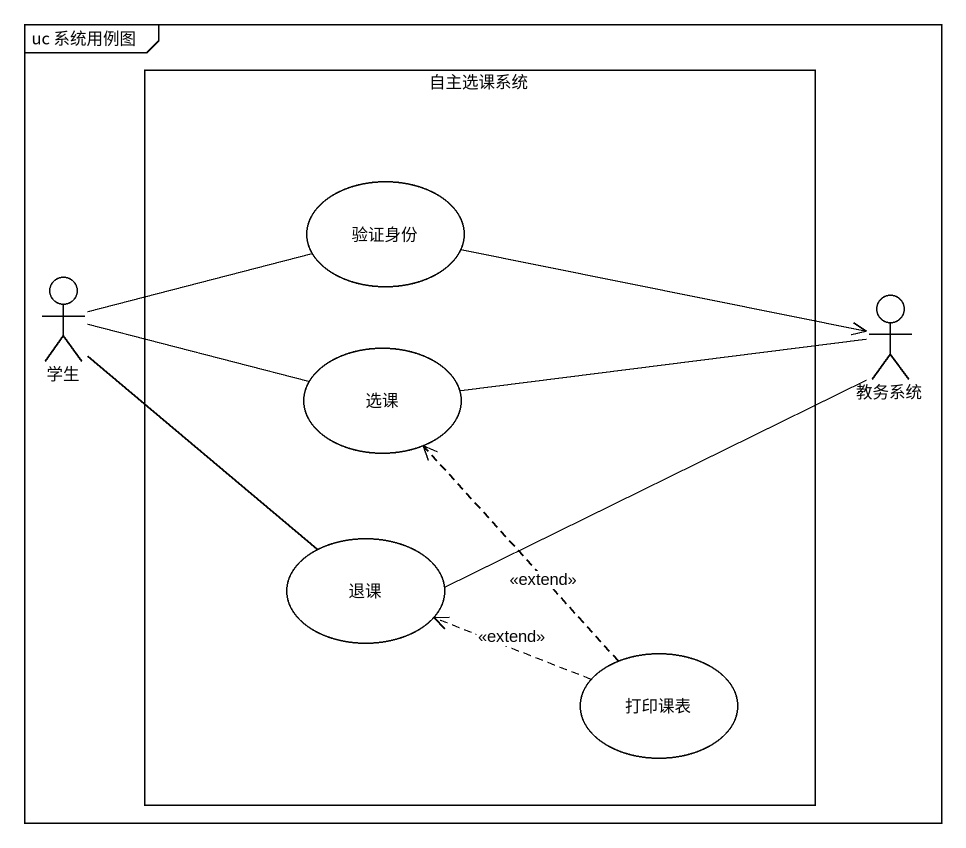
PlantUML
@startuml
mainframe uc 系统用例图
rectangle 自主选课系统 {
  usecase 验证身份
  usecase 选课
  usecase 退课
  usecase 打印课表
}
actor 学生
actor 教务系统
验证身份 -right-> 教务系统
学生 -right- 验证身份
学生 -right- 选课
学生 -- 退课
选课 -right- 教务系统
退课 -right- 教务系统
打印课表 .up.> 选课 : <<extend>>
打印课表 .left.> 退课 : <<extend>>
@enduml
